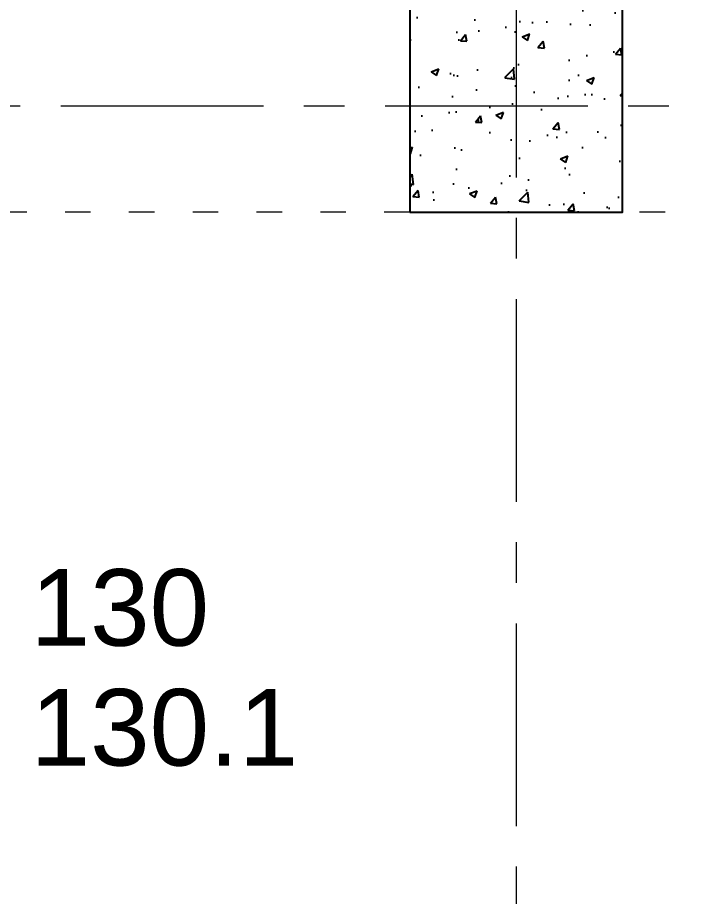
# Model space of a CAD drawing. Header units: millimetres. Extents: x 3220 to 226993, y 817 to 176024.
# Drawn here: x 51628 to 53219, y 159934 to 161999 of the extents above; entities that cross this region are included whole.
import ezdxf

# ---------------------------------------------------------------- set-up
doc = ezdxf.new("R2010")
doc.units = ezdxf.units.MM
doc.linetypes.add('ACAD_ISO03W100', pattern=[30, 12, -18])
doc.linetypes.add('AXES', pattern=[50.8, 31.75, -6.35, 6.35, -6.35])
doc.layers.add('Axe', color=1, linetype='AXES', lineweight=9)
doc.layers.add('Cache', color=3, linetype='ACAD_ISO03W100', lineweight=13)
doc.layers.add('Repère', color=76, linetype='Continuous')
doc.styles.get("Standard").update_dxf_attribs({"font": 'arial.ttf'})

# ---------------------------------------------------------------- blocks, each defined once
blk = doc.blocks.new("SYST7ME D'AXE")
at = {"layer": 'Axe', "ltscale": 15}
for p, q in [((12000, 18500), (12000, -6500)), ((-500, 6000), (15500, 6000))]:
    blk.add_line(p, q, dxfattribs=at)
blk = doc.blocks.new('Level 0m')
h = blk.add_hatch()
h.set_pattern_fill('AR-CONC', color=256)
h.set_pattern_definition([(50, (-166579.41, -101209.63), (182.18467, -15.93909), [19.05, -209.55]), (355, (-166579.4, -101209.63), (-35.24342, 191.05685), [15.24, -167.64058]), (100.45144, (-166564.23, -101210.96), (146.94125, 175.11775), [16.19001, -178.09024]), (46.1842, (-166579.4, -101158.83), (271.07904, -42.04233), [28.575, -314.325]), (96.63556, (-166556.82, -101162.33), (237.40413, 247.42612), [24.28502, -267.1356]), (351.18415, (-166579.4, -101158.83), (237.40413, 247.42612), [22.85997, -251.45973]), (21, (-166554.01, -101171.53), (151.61439, -102.2652), [19.05, -209.55]), (326, (-166554, -101171.53), (61.80203, 184.18797), [15.24, -167.64]), (71.45144, (-166541.37, -101180.05), (213.41642, 81.92277), [16.19001, -178.08994]), (37.5, (-166579.41, -101209.63), (3.088603, 84.555039), [0, -165.608, 0, -170.18, 0, -168.275]), (7.5, (-166579.41, -101209.63), (66.819663, 100.180575), [0, -97.028, 0, -161.798, 0, -64.135]), (327.5, (-166636.05, -101209.63), (135.590595, -5.728744), [0, -63.5, 0, -198.12, 0, -262.89]), (317.5, (-166661.45, -101209.63), (148.12918, 25.42649), [0, -82.55, 0, -131.572, 0, -186.69])])
h.paths.add_polyline_path([(12000, -11750), (11750, -11750), (11750, -12000), (12000, -12000)])
h.paths.add_polyline_path([(12250, -11750), (12000, -11750), (12000, -12000), (12250, -12000)])
h.paths.add_polyline_path([(12250, -12000), (12000, -12000), (12000, -12250), (12250, -12250)])
h.paths.add_polyline_path([(12000, -12000), (11750, -12000), (11750, -12250), (12000, -12250)])
blk.add_lwpolyline([(11750, -12250), (12250, -12250), (12250, -11750), (11750, -11750)], close=True)
at = {"layer": 'Cache', "ltscale": 5}
for p, q in [((11750, -12250), (9250, -12250)), ((14750, -12250), (12250, -12250))]:
    blk.add_line(p, q, dxfattribs=at)
blk.add_blockref("SYST7ME D'AXE", (0, -18000))

msp = doc.modelspace()

# ---------------------------------------------------------------- block references
at = {"color": 2}
msp.add_blockref('Level 0m', (40800, 173791.8), dxfattribs=at)

# ---------------------------------------------------------------- texts
at = {"layer": 'Repère', "char_height": 180, "attachment_point": 1}
for s, insert in [('130', (51659.1, 160703.2)), ('130.1', (51659.1, 160421.6))]:
    msp.add_mtext_dynamic_manual_height_columns(s, width=631.382, gutter_width=12.5, heights=[0], dxfattribs=dict(at, insert=insert))

doc.saveas('drawing.dxf')
